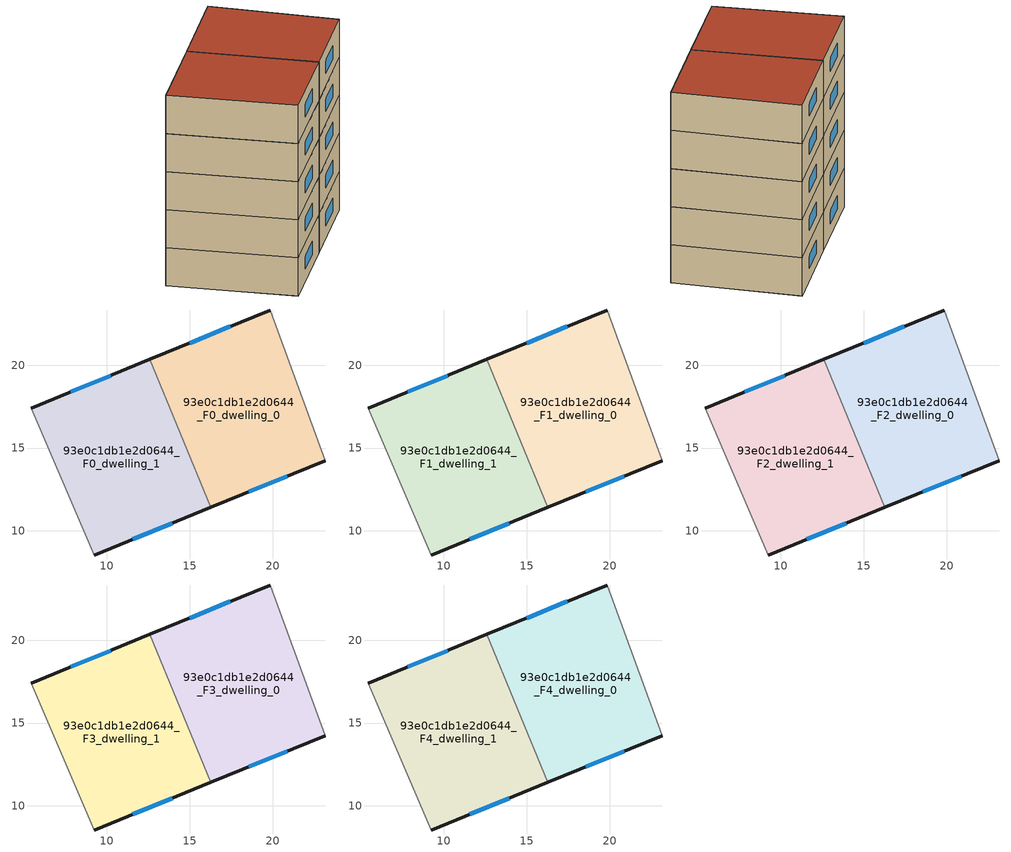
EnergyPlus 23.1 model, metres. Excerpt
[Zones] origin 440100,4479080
93e0c1db1e2d0644_F0_dwelling_0
 floor ground (EU_floor_Construction): 23.17,14.24 19.86,23.34 12.6,20.35 16.27,11.42 z0
 wall outside (EU_wall_Construction): 23.17,14.24 16.27,11.42 / 12.6,20.35 19.86,23.34 z0:3
 wall adiabatic (EU_wall_Construction): 19.86,23.34 23.17,14.24 z0:3
 wall to 93e0c1db1e2d0644_F0_dwelling_1 (EU_wall_Construction): 16.27,11.42 12.6,20.35 z0:3
 window (EU_Window_Construction): 20.88,13.31 18.56,12.35 / 15.01,21.34 17.45,22.35 z0.99:2.01
93e0c1db1e2d0644_F0_dwelling_1
 floor ground (EU_floor_Construction): 16.27,11.42 12.6,20.35 5.44,17.41 9.24,8.55 z0
 wall outside (EU_wall_Construction): 5.44,17.41 12.6,20.35 / 16.27,11.42 9.24,8.55 z0:3
 wall adiabatic (EU_wall_Construction): 9.24,8.55 5.44,17.41 z0:3
 window (EU_Window_Construction): 7.81,18.39 10.23,19.38 / 13.94,10.47 11.57,9.5 z0.99:2.01
93e0c1db1e2d0644_F1_dwelling_0
 floor to 93e0c1db1e2d0644_F0_dwelling_0 (EU_floor_Construction): 23.17,14.24 19.86,23.34 12.6,20.35 16.27,11.42 z3
 wall outside (EU_wall_Construction): 23.17,14.24 16.27,11.42 / 12.6,20.35 19.86,23.34 z3:6
 wall adiabatic (EU_wall_Construction): 19.86,23.34 23.17,14.24 z3:6
 wall to 93e0c1db1e2d0644_F1_dwelling_1 (EU_wall_Construction): 16.27,11.42 12.6,20.35 z3:6
 window (EU_Window_Construction): 20.88,13.31 18.56,12.35 / 15.01,21.34 17.45,22.35 z3.99:5.01
93e0c1db1e2d0644_F1_dwelling_1
 floor to 93e0c1db1e2d0644_F0_dwelling_1 (EU_floor_Construction): 16.27,11.42 12.6,20.35 5.44,17.41 9.24,8.55 z3
 wall outside (EU_wall_Construction): 5.44,17.41 12.6,20.35 / 16.27,11.42 9.24,8.55 z3:6
 wall adiabatic (EU_wall_Construction): 9.24,8.55 5.44,17.41 z3:6
 window (EU_Window_Construction): 7.81,18.39 10.23,19.38 / 13.94,10.47 11.57,9.5 z3.99:5.01
93e0c1db1e2d0644_F2_dwelling_0
 floor to 93e0c1db1e2d0644_F1_dwelling_0 (EU_floor_Construction): 23.17,14.24 19.86,23.34 12.6,20.35 16.27,11.42 z6
 wall outside (EU_wall_Construction): 23.17,14.24 16.27,11.42 / 12.6,20.35 19.86,23.34 z6:9
 wall adiabatic (EU_wall_Construction): 19.86,23.34 23.17,14.24 z6:9
 wall to 93e0c1db1e2d0644_F2_dwelling_1 (EU_wall_Construction): 16.27,11.42 12.6,20.35 z6:9
 window (EU_Window_Construction): 20.88,13.31 18.56,12.35 / 15.01,21.34 17.45,22.35 z6.99:8.01
93e0c1db1e2d0644_F2_dwelling_1
 floor to 93e0c1db1e2d0644_F1_dwelling_1 (EU_floor_Construction): 16.27,11.42 12.6,20.35 5.44,17.41 9.24,8.55 z6
 wall outside (EU_wall_Construction): 5.44,17.41 12.6,20.35 / 16.27,11.42 9.24,8.55 z6:9
 wall adiabatic (EU_wall_Construction): 9.24,8.55 5.44,17.41 z6:9
 window (EU_Window_Construction): 7.81,18.39 10.23,19.38 / 13.94,10.47 11.57,9.5 z6.99:8.01
93e0c1db1e2d0644_F3_dwelling_0
 floor to 93e0c1db1e2d0644_F2_dwelling_0 (EU_floor_Construction): 23.17,14.24 19.86,23.34 12.6,20.35 16.27,11.42 z9
 wall outside (EU_wall_Construction): 23.17,14.24 16.27,11.42 / 12.6,20.35 19.86,23.34 z9:12
 wall adiabatic (EU_wall_Construction): 19.86,23.34 23.17,14.24 z9:12
 wall to 93e0c1db1e2d0644_F3_dwelling_1 (EU_wall_Construction): 16.27,11.42 12.6,20.35 z9:12
 window (EU_Window_Construction): 20.88,13.31 18.56,12.35 / 15.01,21.34 17.45,22.35 z9.99:11.01
93e0c1db1e2d0644_F3_dwelling_1
 floor to 93e0c1db1e2d0644_F2_dwelling_1 (EU_floor_Construction): 16.27,11.42 12.6,20.35 5.44,17.41 9.24,8.55 z9
 wall outside (EU_wall_Construction): 5.44,17.41 12.6,20.35 / 16.27,11.42 9.24,8.55 z9:12
 wall adiabatic (EU_wall_Construction): 9.24,8.55 5.44,17.41 z9:12
 window (EU_Window_Construction): 7.81,18.39 10.23,19.38 / 13.94,10.47 11.57,9.5 z9.99:11.01
93e0c1db1e2d0644_F4_dwelling_0
 floor to 93e0c1db1e2d0644_F3_dwelling_0 (EU_floor_Construction): 23.17,14.24 19.86,23.34 12.6,20.35 16.27,11.42 z12
 wall outside (EU_wall_Construction): 23.17,14.24 16.27,11.42 / 12.6,20.35 19.86,23.34 z12:15
 wall adiabatic (EU_wall_Construction): 19.86,23.34 23.17,14.24 z12:15
 wall to 93e0c1db1e2d0644_F4_dwelling_1 (EU_wall_Construction): 16.27,11.42 12.6,20.35 z12:15
 window (EU_Window_Construction): 20.88,13.31 18.56,12.35 / 15.01,21.34 17.45,22.35 z12.99:14.01
 roof outside (EU_roof_Construction): 19.86,23.34 23.17,14.24 16.27,11.42 12.6,20.35 z15
93e0c1db1e2d0644_F4_dwelling_1
 floor to 93e0c1db1e2d0644_F3_dwelling_1 (EU_floor_Construction): 16.27,11.42 12.6,20.35 5.44,17.41 9.24,8.55 z12
 wall outside (EU_wall_Construction): 5.44,17.41 12.6,20.35 / 16.27,11.42 9.24,8.55 z12:15
 wall adiabatic (EU_wall_Construction): 9.24,8.55 5.44,17.41 z12:15
 window (EU_Window_Construction): 7.81,18.39 10.23,19.38 / 13.94,10.47 11.57,9.5 z12.99:14.01
 roof outside (EU_roof_Construction): 12.6,20.35 16.27,11.42 9.24,8.55 5.44,17.41 z15
[Building]
EU S2 Campaign: North Axis=0; Terrain=City; Solar Distribution=FullExterior
[Site:Location]
Madrid: Latitude=40.5; Longitude=-3.5; Time Zone=1; Elevation=609
[SizingPeriod:WeatherFileDays]
AnnualSizingPeriod: Begin Month=1; Begin Day of Month=1; End Month=12; End Day of Month=31; Day of Week for Start Day=Monday; Use Weather File Daylight Saving Period=No; Use Weather File Rain and Snow Indicators=No
[MATERIAL]
EU_InternalMass_Material: Roughness=MediumRough; Thickness=0.1; Conductivity=1; Density=1800; Specific Heat=900; Thermal Absorptance=0.9; Solar Absorptance=0.7; Visible Absorptance=0.7
[MATERIAL:NOMASS] Roughness=MediumRough; Thermal Absorptance=0.9; Solar Absorptance=0.7; Visible Absorptance=0.7
Name | Thermal Resistance
EU_wall_NoMass | 0.609216
EU_roof_NoMass | 0.513268
EU_floor_NoMass | 0.568163
[WINDOWMATERIAL:SIMPLEGLAZINGSYSTEM]
EU_Window_SimpleGlazing: UFactor=5.50606; Solar Heat Gain Coefficient=0.85; Visible Transmittance=0.85
[CONSTRUCTION]
EU_wall_Construction: EU_wall_NoMass
EU_roof_Construction: EU_roof_NoMass
EU_floor_Construction: EU_floor_NoMass
EU_InternalMass_Construction: EU_InternalMass_Material
EU_Window_Construction: EU_Window_SimpleGlazing
[ZONE] Type=1; Multiplier=1; Ceiling Height=autocalculate; Floor Area=autocalculate; Part of Total Floor Area=Yes
Name | Volume
93e0c1db1e2d0644_F0_dwelling_0; 93e0c1db1e2d0644_F1_dwelling_0; 93e0c1db1e2d0644_F2_dwelling_0; 93e0c1db1e2d0644_F3_dwelling_0; 93e0c1db1e2d0644_F4_dwelling_0 | 221.927
93e0c1db1e2d0644_F0_dwelling_1; 93e0c1db1e2d0644_F1_dwelling_1; 93e0c1db1e2d0644_F2_dwelling_1; 93e0c1db1e2d0644_F3_dwelling_1; 93e0c1db1e2d0644_F4_dwelling_1 | 221.925
[INTERNALMASS] Construction=EU_InternalMass_Construction
Name | Zone or ZoneList | Surface Area
93e0c1db1e2d0644_F0_dwelling_0_EU_InternalMass | 93e0c1db1e2d0644_F0_dwelling_0 | 73.9745
93e0c1db1e2d0644_F0_dwelling_1_EU_InternalMass | 93e0c1db1e2d0644_F0_dwelling_1 | 73.9734
93e0c1db1e2d0644_F1_dwelling_0_EU_InternalMass | 93e0c1db1e2d0644_F1_dwelling_0 | 73.9745
93e0c1db1e2d0644_F1_dwelling_1_EU_InternalMass | 93e0c1db1e2d0644_F1_dwelling_1 | 73.9734
93e0c1db1e2d0644_F2_dwelling_0_EU_InternalMass | 93e0c1db1e2d0644_F2_dwelling_0 | 73.9745
93e0c1db1e2d0644_F2_dwelling_1_EU_InternalMass | 93e0c1db1e2d0644_F2_dwelling_1 | 73.9734
93e0c1db1e2d0644_F3_dwelling_0_EU_InternalMass | 93e0c1db1e2d0644_F3_dwelling_0 | 73.9745
93e0c1db1e2d0644_F3_dwelling_1_EU_InternalMass | 93e0c1db1e2d0644_F3_dwelling_1 | 73.9734
93e0c1db1e2d0644_F4_dwelling_0_EU_InternalMass | 93e0c1db1e2d0644_F4_dwelling_0 | 73.9745
93e0c1db1e2d0644_F4_dwelling_1_EU_InternalMass | 93e0c1db1e2d0644_F4_dwelling_1 | 73.9734
[OTHEREQUIPMENT] Fuel Type=Electricity; Design Level Calculation Method=Watts/Area; Power per Zone Floor Area=1; Fraction Latent=0; Fraction Radiant=0; Fraction Lost=0; Carbon Dioxide Generation Rate=0; EndUse Subcategory=EU_Step8_InternalGains
Name | Zone or ZoneList or Space or SpaceList | Schedule
EU_Step8_InternalGain_93e0c1db1e2d0644_F0_dwelling_0_f000 | 93e0c1db1e2d0644_F0_dwelling_0 | EU_Step8_GainSchedule_93e0c1db1e2d0644_F0_dwelling_0_f000
EU_Step8_InternalGain_93e0c1db1e2d0644_F0_dwelling_1_f000 | 93e0c1db1e2d0644_F0_dwelling_1 | EU_Step8_GainSchedule_93e0c1db1e2d0644_F0_dwelling_1_f000
EU_Step8_InternalGain_93e0c1db1e2d0644_F1_dwelling_0_f000 | 93e0c1db1e2d0644_F1_dwelling_0 | EU_Step8_GainSchedule_93e0c1db1e2d0644_F1_dwelling_0_f000
EU_Step8_InternalGain_93e0c1db1e2d0644_F1_dwelling_1_f000 | 93e0c1db1e2d0644_F1_dwelling_1 | EU_Step8_GainSchedule_93e0c1db1e2d0644_F1_dwelling_1_f000
EU_Step8_InternalGain_93e0c1db1e2d0644_F2_dwelling_0_f000 | 93e0c1db1e2d0644_F2_dwelling_0 | EU_Step8_GainSchedule_93e0c1db1e2d0644_F2_dwelling_0_f000
EU_Step8_InternalGain_93e0c1db1e2d0644_F2_dwelling_1_f000 | 93e0c1db1e2d0644_F2_dwelling_1 | EU_Step8_GainSchedule_93e0c1db1e2d0644_F2_dwelling_1_f000
EU_Step8_InternalGain_93e0c1db1e2d0644_F3_dwelling_0_f000 | 93e0c1db1e2d0644_F3_dwelling_0 | EU_Step8_GainSchedule_93e0c1db1e2d0644_F3_dwelling_0_f000
EU_Step8_InternalGain_93e0c1db1e2d0644_F3_dwelling_1_f000 | 93e0c1db1e2d0644_F3_dwelling_1 | EU_Step8_GainSchedule_93e0c1db1e2d0644_F3_dwelling_1_f000
EU_Step8_InternalGain_93e0c1db1e2d0644_F4_dwelling_0_f000 | 93e0c1db1e2d0644_F4_dwelling_0 | EU_Step8_GainSchedule_93e0c1db1e2d0644_F4_dwelling_0_f000
EU_Step8_InternalGain_93e0c1db1e2d0644_F4_dwelling_1_f000 | 93e0c1db1e2d0644_F4_dwelling_1 | EU_Step8_GainSchedule_93e0c1db1e2d0644_F4_dwelling_1_f000
[ZONEVENTILATION:DESIGNFLOWRATE] Schedule=EU_AlwaysOn; Design Flow Rate Calculation Method=AirChanges/Hour; Air Changes per Hour=0.752966; Ventilation Type=Natural; Fan Pressure Rise=0; Fan Total Efficiency=1; Constant Term Coefficient=1; Temperature Term Coefficient=0; Velocity Term Coefficient=0; Velocity Squared Term Coefficient=0; Minimum Indoor Temperature=-100; Maximum Indoor Temperature=100; Delta Temperature=-100; Minimum Outdoor Temperature=-100; Maximum Outdoor Temperature=100; Maximum Wind Speed=40
Name | Zone or ZoneList or Space or SpaceList
EU_ConstantAir_93e0c1db1e2d0644_F0_dwelling_0 | 93e0c1db1e2d0644_F0_dwelling_0
EU_ConstantAir_93e0c1db1e2d0644_F0_dwelling_1 | 93e0c1db1e2d0644_F0_dwelling_1
EU_ConstantAir_93e0c1db1e2d0644_F1_dwelling_0 | 93e0c1db1e2d0644_F1_dwelling_0
EU_ConstantAir_93e0c1db1e2d0644_F1_dwelling_1 | 93e0c1db1e2d0644_F1_dwelling_1
EU_ConstantAir_93e0c1db1e2d0644_F2_dwelling_0 | 93e0c1db1e2d0644_F2_dwelling_0
EU_ConstantAir_93e0c1db1e2d0644_F2_dwelling_1 | 93e0c1db1e2d0644_F2_dwelling_1
EU_ConstantAir_93e0c1db1e2d0644_F3_dwelling_0 | 93e0c1db1e2d0644_F3_dwelling_0
EU_ConstantAir_93e0c1db1e2d0644_F3_dwelling_1 | 93e0c1db1e2d0644_F3_dwelling_1
EU_ConstantAir_93e0c1db1e2d0644_F4_dwelling_0 | 93e0c1db1e2d0644_F4_dwelling_0
EU_ConstantAir_93e0c1db1e2d0644_F4_dwelling_1 | 93e0c1db1e2d0644_F4_dwelling_1
[HVACTEMPLATE:THERMOSTAT] Constant Heating Setpoint=20; Constant Cooling Setpoint=50
EU_HeatOnly_93e0c1db1e2d0644_F0_dwelling_0; EU_HeatOnly_93e0c1db1e2d0644_F0_dwelling_1; EU_HeatOnly_93e0c1db1e2d0644_F1_dwelling_0; EU_HeatOnly_93e0c1db1e2d0644_F1_dwelling_1; EU_HeatOnly_93e0c1db1e2d0644_F2_dwelling_0; EU_HeatOnly_93e0c1db1e2d0644_F2_dwelling_1; EU_HeatOnly_93e0c1db1e2d0644_F3_dwelling_0; EU_HeatOnly_93e0c1db1e2d0644_F3_dwelling_1; EU_HeatOnly_93e0c1db1e2d0644_F4_dwelling_0; EU_HeatOnly_93e0c1db1e2d0644_F4_dwelling_1
[HVACTEMPLATE:ZONE:IDEALLOADSAIRSYSTEM] System Availability Schedule=EU_AlwaysOn; Maximum Heating Supply Air Temperature=50; Minimum Cooling Supply Air Temperature=13; Maximum Heating Supply Air Humidity Ratio=0.0156; Minimum Cooling Supply Air Humidity Ratio=0.0077; Heating Limit=NoLimit; Cooling Limit=NoLimit; Heating Availability Schedule=EU_AlwaysOn; Cooling Availability Schedule=EU_CoolingOff; Dehumidification Control Type=ConstantSensibleHeatRatio; Cooling Sensible Heat Ratio=0.7; Dehumidification Setpoint=60; Humidification Control Type=None; Humidification Setpoint=30; Outdoor Air Method=None; Outdoor Air Flow Rate per Person=0.00944; Outdoor Air Flow Rate per Zone Floor Area=0; Outdoor Air Flow Rate per Zone=0; Demand Controlled Ventilation Type=None; Outdoor Air Economizer Type=NoEconomizer; Heat Recovery Type=None; Sensible Heat Recovery Effectiveness=0.7; Latent Heat Recovery Effectiveness=0.65
Name | Template Thermostat
93e0c1db1e2d0644_F0_dwelling_0 | EU_HeatOnly_93e0c1db1e2d0644_F0_dwelling_0
93e0c1db1e2d0644_F0_dwelling_1 | EU_HeatOnly_93e0c1db1e2d0644_F0_dwelling_1
93e0c1db1e2d0644_F1_dwelling_0 | EU_HeatOnly_93e0c1db1e2d0644_F1_dwelling_0
93e0c1db1e2d0644_F1_dwelling_1 | EU_HeatOnly_93e0c1db1e2d0644_F1_dwelling_1
93e0c1db1e2d0644_F2_dwelling_0 | EU_HeatOnly_93e0c1db1e2d0644_F2_dwelling_0
93e0c1db1e2d0644_F2_dwelling_1 | EU_HeatOnly_93e0c1db1e2d0644_F2_dwelling_1
93e0c1db1e2d0644_F3_dwelling_0 | EU_HeatOnly_93e0c1db1e2d0644_F3_dwelling_0
93e0c1db1e2d0644_F3_dwelling_1 | EU_HeatOnly_93e0c1db1e2d0644_F3_dwelling_1
93e0c1db1e2d0644_F4_dwelling_0 | EU_HeatOnly_93e0c1db1e2d0644_F4_dwelling_0
93e0c1db1e2d0644_F4_dwelling_1 | EU_HeatOnly_93e0c1db1e2d0644_F4_dwelling_1
[SIZING:ZONE] Zone Cooling Design Supply Air Temperature Input Method=SupplyAirTemperature; Zone Cooling Design Supply Air Temperature=13; Zone Heating Design Supply Air Temperature Input Method=SupplyAirTemperature; Zone Heating Design Supply Air Temperature=50; Zone Cooling Design Supply Air Humidity Ratio=0.008; Zone Heating Design Supply Air Humidity Ratio=0.008; Cooling Design Air Flow Method=DesignDay; Cooling Design Air Flow Rate=0; Cooling Minimum Air Flow per Zone Floor Area=0.000762; Cooling Minimum Air Flow=0; Cooling Minimum Air Flow Fraction=0.2; Heating Design Air Flow Method=DesignDay; Heating Design Air Flow Rate=0; Heating Maximum Air Flow per Zone Floor Area=0.002032; Heating Maximum Air Flow=0.141576; Heating Maximum Air Flow Fraction=0.3; Account for Dedicated Outdoor Air System=No; Dedicated Outdoor Air System Control Strategy=NeutralSupplyAir; Dedicated Outdoor Air Low Setpoint Temperature for Design=autosize; Dedicated Outdoor Air High Setpoint Temperature for Design=autosize; Zone Load Sizing Method=Sensible Load Only No Latent Load; Zone Latent Cooling Design Supply Air Humidity Ratio Input Method=HumidityRatioDifference; Zone Cooling Design Supply Air Humidity Ratio Difference=0.005; Zone Latent Heating Design Supply Air Humidity Ratio Input Method=HumidityRatioDifference; Zone Humidification Design Supply Air Humidity Ratio Difference=0.005
93e0c1db1e2d0644_F0_dwelling_0; 93e0c1db1e2d0644_F0_dwelling_1; 93e0c1db1e2d0644_F1_dwelling_0; 93e0c1db1e2d0644_F1_dwelling_1; 93e0c1db1e2d0644_F2_dwelling_0; 93e0c1db1e2d0644_F2_dwelling_1; 93e0c1db1e2d0644_F3_dwelling_0; 93e0c1db1e2d0644_F3_dwelling_1; 93e0c1db1e2d0644_F4_dwelling_0; 93e0c1db1e2d0644_F4_dwelling_1
[SCHEDULE:CONSTANT]
Name | Hourly Value
EU_AlwaysOn | 1
EU_CoolingOff | 0
[SCHEDULE:FILE] Column Number=1; Rows to Skip at Top=0; Number of Hours of Data=8760; Column Separator=Comma; Interpolate to Timestep=No; Minutes per Item=60; Adjust Schedule for Daylight Savings=Yes
Name | File
EU_Step8_GainSchedule_93e0c1db1e2d0644_F0_dwelling_0_f000 | ../../schedules/93e0c1db1e2d0644/93e0c1db1e2d0644_F0_dwelling_0_f000_gain.csv
EU_Step8_GainSchedule_93e0c1db1e2d0644_F0_dwelling_1_f000 | ../../schedules/93e0c1db1e2d0644/93e0c1db1e2d0644_F0_dwelling_1_f000_gain.csv
EU_Step8_GainSchedule_93e0c1db1e2d0644_F1_dwelling_0_f000 | ../../schedules/93e0c1db1e2d0644/93e0c1db1e2d0644_F1_dwelling_0_f000_gain.csv
EU_Step8_GainSchedule_93e0c1db1e2d0644_F1_dwelling_1_f000 | ../../schedules/93e0c1db1e2d0644/93e0c1db1e2d0644_F1_dwelling_1_f000_gain.csv
EU_Step8_GainSchedule_93e0c1db1e2d0644_F2_dwelling_0_f000 | ../../schedules/93e0c1db1e2d0644/93e0c1db1e2d0644_F2_dwelling_0_f000_gain.csv
EU_Step8_GainSchedule_93e0c1db1e2d0644_F2_dwelling_1_f000 | ../../schedules/93e0c1db1e2d0644/93e0c1db1e2d0644_F2_dwelling_1_f000_gain.csv
EU_Step8_GainSchedule_93e0c1db1e2d0644_F3_dwelling_0_f000 | ../../schedules/93e0c1db1e2d0644/93e0c1db1e2d0644_F3_dwelling_0_f000_gain.csv
EU_Step8_GainSchedule_93e0c1db1e2d0644_F3_dwelling_1_f000 | ../../schedules/93e0c1db1e2d0644/93e0c1db1e2d0644_F3_dwelling_1_f000_gain.csv
EU_Step8_GainSchedule_93e0c1db1e2d0644_F4_dwelling_0_f000 | ../../schedules/93e0c1db1e2d0644/93e0c1db1e2d0644_F4_dwelling_0_f000_gain.csv
EU_Step8_GainSchedule_93e0c1db1e2d0644_F4_dwelling_1_f000 | ../../schedules/93e0c1db1e2d0644/93e0c1db1e2d0644_F4_dwelling_1_f000_gain.csv
